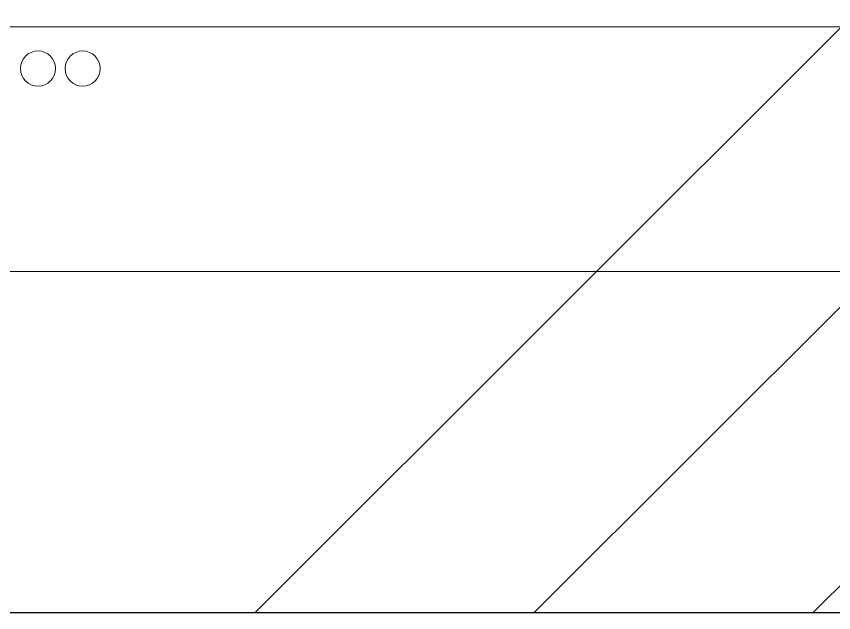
# Model space of a CAD drawing. Header units: millimetres. Extents: x 674 to 609626, y -20132 to 4061356.
# Drawn here: x 431536 to 435023, y 3967087 to 3969633 of the extents above; entities that cross this region are included whole.
import ezdxf

# ---------------------------------------------------------------- set-up
doc = ezdxf.new("R2010")
doc.units = ezdxf.units.MM
for name, color, linetype, lineweight in [('A-010-M_LINE', 90, 'Continuous', 18), ('A-230-M_FLOOR', 192, 'Continuous', 13), ('M-520-M_DRAINAGE_FW', 2, 'Continuous', 13), ('Z-060-M_DETAIL', 92, 'Continuous', 25)]:
    doc.layers.add(name, color=color, linetype=linetype, lineweight=lineweight)

# ---------------------------------------------------------------- blocks, each defined once
blk = doc.blocks.new('Downpipe - L Spreader - Default-3252583-S0_021 - ROOF LOADING PLAN')
at = {"layer": 'M-520-M_DRAINAGE_FW', "lineweight": 5}
for start, end in [(0, 180), (180, 0)]:
    blk.add_arc((-39.8, 150), 75, start, end, dxfattribs=at)
blk = doc.blocks.new('Downpipe - L Spreader - Default-V95-S0_021 - ROOF LOADING PLAN')
at = {"layer": 'M-520-M_DRAINAGE_FW', "lineweight": 5}
for start, end in [(0, 180), (180, 0)]:
    blk.add_arc((-39.8, 150), 75, start, end, dxfattribs=at)
blk = doc.blocks.new('25021-APA-ZZ-ZZ-M3-AR-000001_V3_rvt-2-S0_021 - ROOF LOADING PLAN')
at = {"layer": 'A-230-M_FLOOR', "lineweight": 5}
for p, q in [((-2396309, 3969587.9), (-2383902.3, 3969587.9)), ((-2396211.9, 3968543.9), (-2385372.2, 3968543.9))]:
    blk.add_line(p, q, dxfattribs=at)
at = {"layer": 'M-520-M_DRAINAGE_FW', "color": 253, "lineweight": 5, "rotation": 180}
for name, p in [('Downpipe - L Spreader - Default-V95-S0_021 - ROOF LOADING PLAN', (-2393090.6, 3969560.1)), ('Downpipe - L Spreader - Default-3252583-S0_021 - ROOF LOADING PLAN', (-2392900.6, 3969560.1))]:
    blk.add_blockref(name, p, dxfattribs=at)

msp = doc.modelspace()

# ---------------------------------------------------------------- hatches: boundary and pattern name
at = {"layer": 'Z-060-M_DETAIL', "lineweight": 18}
h = msp.add_hatch(dxfattribs=at)
h.set_pattern_fill('FP_46', color=171, style=0, pattern_type=2)
h.set_pattern_definition([(45, (2824679.3, 0), (-3367.596, 3367.596), []), (45, (2825870, 0), (0, 6735.192), []), (45, (2823488.7, 0), (0, 6735.192), [])])
h.paths.add_polyline_path([(521463.5, 3967087.2), (526641.8, 3967087.2), (519221, 3993545.4), (507838.3, 3995964.9), (506690.8, 3999297.5), (504771.9, 3998993.5), (498761.8, 4037108.9), (471346.8, 4030276.5), (477409.9, 4012393.8), (477108.2, 4012291.6), (470444.5, 4031643.9), (413821.6, 4012146.7), (429337.1, 3967087.2), (517392.2, 3967087.2)])

# ---------------------------------------------------------------- linework, layer by layer
at = {"layer": 'A-010-M_LINE', "lineweight": 25}
msp.add_line((429337.1, 3967087.2), (526641.8, 3967087.2), dxfattribs=at)

# ---------------------------------------------------------------- block references
at = {"lineweight": 5}
msp.add_blockref('25021-APA-ZZ-ZZ-M3-AR-000001_V3_rvt-2-S0_021 - ROOF LOADING PLAN', (2824679.3, 0), dxfattribs=at)

doc.saveas('drawing.dxf')
